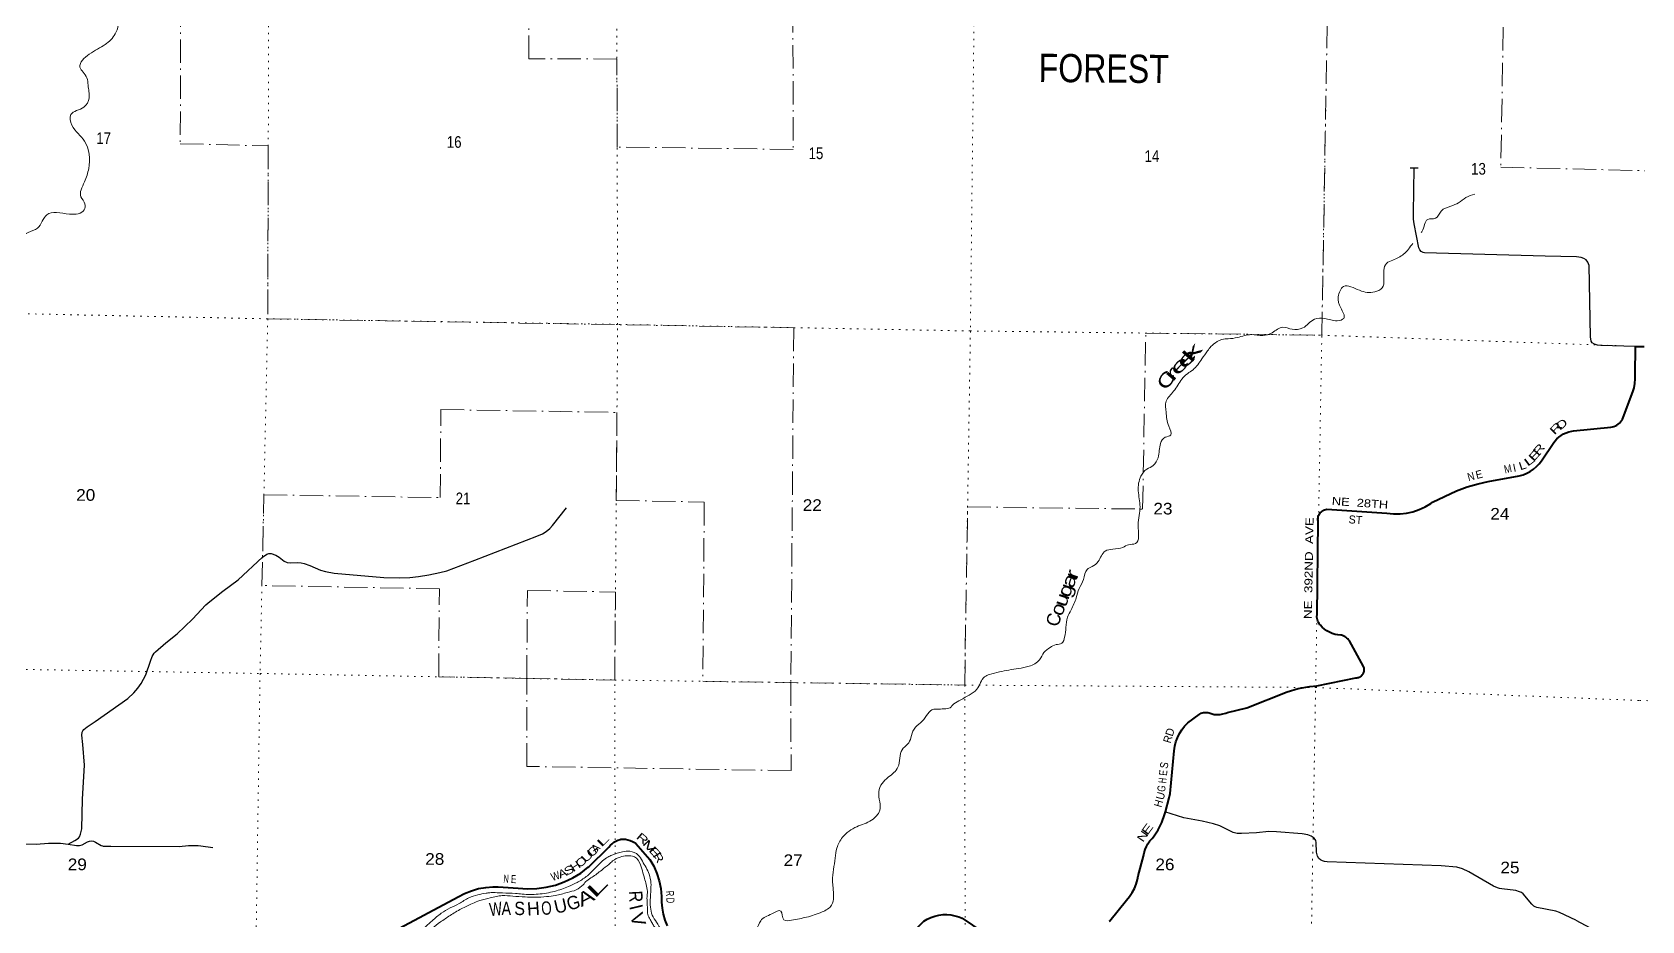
# Model space of a CAD drawing. Header units: feet. Extents: x -481249 to -254670, y -730376 to -544252.
# Drawn here: x -344259 to -320127, y -683248 to -669920 of the extents above; entities that cross this region are included whole.
import ezdxf
from ezdxf.enums import TextEntityAlignment as Align

# ---------------------------------------------------------------- set-up
doc = ezdxf.new("R2010")
doc.units = ezdxf.units.FT
doc.header["$LTSCALE"] = 70
doc.linetypes.add('DOT_DASHED', pattern=[7.7, 5, -1.2, 0.3, -1.2])
doc.linetypes.add('DOTTED', pattern=[1.5, 0.3, -1.2])
for name, color, linetype, lineweight in [('26', 7, 'Continuous', 40), ('27', 7, 'Continuous', 13), ('29', 7, 'Continuous', 25), ('39', 7, 'Continuous', 13), ('41', 7, 'Continuous', 13), ('44', 7, 'DOT_DASHED', 13), ('7', 7, 'DOTTED', 13)]:
    doc.layers.add(name, color=color, linetype=linetype, lineweight=lineweight)

msp = doc.modelspace()

# ---------------------------------------------------------------- linework, layer by layer
at = {"layer": '26'}
for points in [[(-320445.73, -675764.24), (-320431.06, -675744.64), (-320418.52, -675723.61), (-320408.24, -675701.39), (-320406.56, -675697.06), (-320263.27, -675314.32), (-320243.64, -675251.48), (-320230.68, -675186.93), (-320224.54, -675121.39), (-320225, -675060.21), (-320219.74, -674634.54), (-320089.44, -674635.34)], [(-324288.8, -679469.84), (-324290.57, -679457.21), (-324293.66, -679444.84), (-324298.02, -679432.85), (-324298.77, -679431.13), (-324511.41, -679050.21), (-324521.98, -679034.51), (-324534.13, -679020.01), (-324547.73, -679006.85), (-324562.63, -678995.19), (-324578.67, -678985.15), (-324595.66, -678976.84), (-324613.44, -678970.36), (-324631.79, -678965.76), (-324638.29, -678964.62), (-324682.77, -678960.48), (-324726.58, -678951.71), (-324769.23, -678938.41), (-324810.26, -678920.72), (-324849.21, -678898.85), (-324885.66, -678873.02), (-324919.22, -678843.52), (-324949.5, -678810.68), (-324952.81, -678806.65), (-324964.89, -678790.45), (-324975.22, -678773.08), (-324983.67, -678754.73), (-324990.15, -678735.59), (-324994.6, -678715.88), (-324996.97, -678695.81), (-324997.22, -678675.61), (-324996.68, -678666.89), (-324981.36, -677249.87), (-324982.84, -677233.78), (-324982.62, -677217.62), (-324980.72, -677201.58), (-324977.15, -677185.82), (-324971.95, -677170.52), (-324965.18, -677155.85), (-324956.92, -677141.97), (-324947.25, -677129.02), (-324936.28, -677117.16), (-324924.13, -677106.51), (-324910.93, -677097.19), (-324896.84, -677089.3), (-324881.99, -677082.93), (-324866.56, -677078.14), (-324850.71, -677074.99), (-324849.86, -677074.87), (-323948.23, -677136.21), (-323850.46, -677145.48), (-323752.26, -677144.48), (-323654.71, -677133.22), (-323558.86, -677111.82), (-323465.78, -677080.53), (-323376.47, -677039.67), (-323291.93, -676989.71), (-323264.63, -676970.88), (-322907.02, -676798.19), (-322744.78, -676740.1), (-322579.97, -676693.65), (-322429.7, -676660.8), (-321964.83, -676573.39), (-321908.01, -676557.1), (-321853.2, -676534.97), (-321801.01, -676507.23), (-321752, -676474.18), (-321706.71, -676436.19), (-321665.65, -676393.68), (-321629.25, -676347.1), (-321620.63, -676334.44), (-321454.4, -676087.65), (-321429.66, -676052.84), (-321401.41, -676020.82), (-321369.97, -675991.92), (-321335.68, -675966.47), (-321298.92, -675944.74), (-321260.09, -675926.97), (-321219.61, -675913.36), (-321177.93, -675904.05), (-321150.67, -675900.39), (-320592.08, -675846), (-320568.06, -675841.25), (-320544.67, -675834.01), (-320522.17, -675824.37), (-320500.8, -675812.43), (-320480.79, -675798.32), (-320462.36, -675782.2), (-320445.73, -675764.24)], [(-328110.51, -683255.42), (-328103.55, -683247.71), (-327852.73, -682937.67), (-327806.8, -682883.41), (-327766.79, -682824.65), (-327733.15, -682762.03), (-327706.23, -682696.24), (-327686.34, -682627.99), (-327675.43, -682570.76), (-327598.79, -682276.97), (-327589.22, -682227.97), (-327574.59, -682180.25), (-327555.04, -682134.32), (-327530.81, -682090.68), (-327502.14, -682049.81), (-327469.36, -682012.17), (-327447.76, -681988.98), (-327378.87, -681884.53), (-327324.73, -681774.83), (-327282.35, -681660.06), (-327268.81, -681613.04), (-327211.64, -681404.95), (-327198.35, -681339.22), (-327138.61, -680696.57), (-327129.29, -680629.74), (-327113.03, -680564.26), (-327090.02, -680500.83), (-327060.5, -680440.16), (-327024.8, -680382.91), (-326983.32, -680329.7), (-326936.49, -680281.11), (-326930.81, -680275.87), (-326763.67, -680151.34), (-326749, -680142.07), (-326733.45, -680134.4), (-326717.17, -680128.39), (-326700.36, -680124.11), (-326683.19, -680121.62), (-326665.86, -680120.93), (-326648.55, -680122.06), (-326631.45, -680124.99), (-326614.75, -680129.69), (-326611.46, -680130.85), (-326537.63, -680151.65), (-326493.97, -680154.22), (-326450.28, -680152.21), (-326407.04, -680145.64), (-326364.72, -680134.6), (-326339.36, -680125.63), (-326048.67, -680054.46), (-325446.39, -679812.14), (-325276.97, -679763.26), (-325103.37, -679732.35), (-324997.51, -679722.56), (-324412.32, -679602.31), (-324399.57, -679601.86), (-324386.94, -679600.09), (-324374.57, -679597), (-324362.58, -679592.64), (-324351.11, -679587.05), (-324340.3, -679580.29), (-324330.25, -679572.43), (-324321.07, -679563.57), (-324312.87, -679553.8), (-324305.74, -679543.23), (-324299.75, -679531.96), (-324294.97, -679520.14), (-324291.46, -679507.88), (-324289.24, -679495.32), (-324288.35, -679482.59), (-324288.8, -679469.84)], [(-339343.1, -683674.63), (-337872.23, -682889.11), (-337775.35, -682837.19), (-337673.58, -682795.69), (-337568.02, -682765.05), (-337459.85, -682745.62), (-337350.23, -682737.59), (-337270.78, -682738.96), (-336972.87, -682756.04), (-336832.32, -682767.15), (-336691.38, -682763.5), (-336551.58, -682745.15), (-336414.48, -682712.28), (-336281.56, -682665.26), (-336154.28, -682604.6), (-336034.05, -682530.98), (-335922.16, -682445.18), (-335911.82, -682436.27), (-335613.12, -682140.74), (-335590.82, -682114.58), (-335565.91, -682090.9), (-335538.67, -682069.96), (-335509.38, -682051.97), (-335478.37, -682037.15), (-335445.98, -682025.65), (-335434.03, -682022.34), (-335398.37, -682022), (-335362.87, -682025.4), (-335327.91, -682032.48), (-335293.89, -682043.19), (-335261.18, -682057.38), (-335230.12, -682074.92), (-335224.49, -682078.59), (-335208.21, -682090.26), (-334998.67, -682327.39), (-334940.62, -682429.59), (-334893.58, -682537.3), (-334858.05, -682649.33), (-334834.43, -682764.47), (-334822.97, -682881.44), (-334822.34, -682966.45), (-334816.09, -683058.67), (-334800.23, -683149.74), (-334774.94, -683238.65), (-334740.5, -683324.43)], [(-331418.92, -683799.91), (-330892.14, -683253.21), (-330839.68, -683221.76), (-330784.21, -683195.97), (-330726.36, -683176.11), (-330666.74, -683162.41), (-330606.02, -683155.02), (-330544.86, -683154.02), (-330483.93, -683159.41), (-330423.9, -683171.15), (-330365.43, -683189.09), (-330317.63, -683208.99), (-330006.32, -683418.07), (-329981.84, -683434.51), (-329956.32, -683450.84), (-329949.76, -683454.45), (-329932.62, -683461.66), (-329914.82, -683467.05), (-329910.94, -683467.79), (-329885.85, -683471.69), (-329860.94, -683472.87), (-329049.35, -683511.07)]]:
    msp.add_lwpolyline(points, dxfattribs=at)
at = {"layer": '29'}
for p, q in [((-323597.94, -671953.61), (-323481.94, -671953.7)), ((-323549.66, -672632.69), (-323541.84, -671953.52))]:
    msp.add_line(p, q, dxfattribs=at)
for points in [[(-323383.28, -673230.32), (-323406.64, -673226.02), (-323435.07, -673206.87), (-323454.24, -673184.85), (-323468.75, -673156.41), (-323540.71, -672796.43), (-323547.68, -672722.11), (-323549.66, -672632.69)], [(-321105.36, -673287.73), (-321575.37, -673278.9), (-323383.28, -673230.32)], [(-320219.37, -674634.18), (-320742.44, -674620.72), (-320791.19, -674613.75), (-320835.29, -674599.82), (-320870.11, -674578.91), (-320886.36, -674555.69), (-320895.64, -674490.66), (-320916.53, -673417.69), (-320935.1, -673371.25), (-320962.96, -673336.41), (-320997.78, -673315.51), (-321034.92, -673299.25), (-321105.36, -673287.73)], [(-337621.41, -677838.44), (-336690.58, -677480.79), (-336609.34, -677443.63), (-336553.63, -677406.47), (-336500.24, -677362.35), (-336456.14, -677318.22), (-336247.22, -677053.46)], [(-342254.61, -679080.95), (-342082.82, -678943.92), (-341855.34, -678725.61), (-341655.71, -678507.3), (-341596.52, -678457.37), (-341400.38, -678302.93), (-341172.9, -678135.71), (-340806.14, -677791.99), (-340738.83, -677750.19), (-340710.98, -677740.9), (-340676.15, -677740.9), (-340606.52, -677761.8), (-340555.45, -677791.99), (-340481.17, -677854.7), (-340434.74, -677875.6), (-340386, -677880.24), (-340281.54, -677875.6), (-340225.84, -677877.92), (-340179.41, -677887.21), (-340095.84, -677917.4), (-339938, -677987.08), (-339859.08, -678010.3), (-339729.09, -678033.52), (-338986.29, -678098.55), (-338755.34, -678102.04), (-338596.33, -678098.55), (-338465.18, -678083.46), (-338313.13, -678056.75), (-338144.85, -678023.08), (-338043.87, -677996.37), (-337621.41, -677838.44)], [(-343721.63, -682097.77), (-343618.33, -682045.52), (-343563.79, -682007.2), (-343551.02, -681987.46), (-343532.45, -681950.3), (-343512.72, -681867.86), (-343503.43, -681421.95), (-343475.58, -680911.02), (-343498.79, -680604.46), (-343512.72, -680465.11), (-343508.08, -680418.66), (-343498.79, -680400.09), (-343484.86, -680379.18), (-343433.8, -680339.7), (-343313.09, -680256.09), (-342825.64, -679912.38), (-342733.94, -679829.93), (-342677.08, -679759.1), (-342624.84, -679685.94), (-342556.37, -679559.37), (-342486.74, -679354.99), (-342460.04, -679284.16), (-342429.86, -679235.39), (-342407.81, -679211), (-342254.61, -679080.95)], [(-321116.31, -683235.89), (-321362.54, -683120.79), (-321416.34, -683102.33), (-321700.86, -683046.93), (-321726.98, -683037.71), (-321743.9, -683026.94), (-321774.67, -682997.7), (-321903.85, -682843.84), (-321928.44, -682823.84), (-321958.42, -682810.77), (-322014.57, -682794.6), (-322223.71, -682769.98), (-322260.6, -682763.84), (-322290.59, -682755.38), (-322352.89, -682726.9), (-322721.96, -682511.5), (-322816.53, -682466.12), (-322900.35, -682443.8), (-323134.1, -682425.34), (-324844.14, -682363.79), (-324883.35, -682359.96), (-324912.57, -682349.19), (-324946.4, -682332.26), (-324967.17, -682314.56), (-324990.99, -682278.41), (-325004.07, -682216.09), (-325007.91, -682073.78), (-325016.38, -682043.77), (-325040.2, -682009.16), (-325084.04, -681976.07), (-325134.78, -681959.14), (-325219.37, -681945.29), (-325605.35, -681912.99), (-325717.62, -681908.37), (-325902.15, -681926.83), (-326129.75, -681939.14), (-326195.87, -681937.6), (-326252.77, -681920.68), (-326412.71, -681840.67), (-326454.22, -681820.67), (-326548.03, -681791.43), (-326720.27, -681754.51), (-326990.92, -681705.27), (-327276.38, -681611.27)], [(-345756.19, -682085), (-345587.88, -682069.9), (-345505.47, -682064.1), (-345397.54, -682069.9), (-345170.06, -682079.19), (-344199.8, -682097.77), (-344014.1, -682083.84), (-343921.25, -682081.52), (-343833.05, -682083.84), (-343721.63, -682097.77)], [(-343721.63, -682097.77), (-343592.79, -682117.52), (-343551.59, -682115.78), (-343511.55, -682105.9), (-343430.31, -682064.1), (-343400.71, -682051.91), (-343374.6, -682047.84), (-343341.52, -682053.08), (-343307.28, -682068.74), (-343226.04, -682119.84), (-343206.89, -682125.07), (-343194.12, -682127.39), (-343082.12, -682129.13), (-342053.83, -682131.45), (-341914.56, -682119.84), (-341833.31, -682117.51), (-341770.64, -682119.84), (-341728.86, -682122.16), (-341552.45, -682150.03)], [(-321116.31, -683235.89), (-320452.45, -683594.15), (-320208.92, -683719.43)]]:
    msp.add_lwpolyline(points, dxfattribs=at)
at = {"layer": '39'}
for points in [[(-352180.15, -679717.16), (-352092.42, -679687.39), (-352008, -679642.17), (-351969.55, -679592.46), (-351964.06, -679426.19), (-351947.19, -679328.17), (-351881.41, -679130.46), (-351832.12, -678986.68), (-351729.14, -678879.52), (-351478.22, -678781.9), (-351252.29, -678794.23), (-351134.96, -678871.58), (-351091.11, -678890.07), (-351012.43, -678814.72), (-350994.26, -678572.43), (-350964.4, -678364.33), (-350835.28, -678241.41), (-350708.78, -678110.96), (-350635.04, -677994.97), (-350442.82, -677750.46), (-350245.45, -677600.18), (-350054.39, -677485.91), (-349935.57, -677396.95), (-349856.37, -677263.5), (-349830.58, -677063.37), (-349752.6, -676843.74), (-349636.05, -676784.81), (-349323.22, -676697.84), (-349047.62, -676524.32), (-348810.15, -676364.44), (-348660.7, -676205.65), (-348527.54, -676078.76), (-348287.46, -676075.21), (-348030.06, -676147.99), (-347760.91, -676248.94), (-347662.03, -676376.2), (-347488.8, -676466.15), (-347196.57, -676222.66), (-347008.19, -675960.07), (-346774, -675719.99), (-346587.17, -675854.17), (-346505.5, -676117.52), (-346428.47, -676228.53), (-346253.4, -676336.53), (-346204.08, -676413.18), (-346078.46, -676234.12), (-345941.67, -675924.91), (-345911.67, -675700.77), (-345825.53, -675463.19), (-345629.63, -675254.78), (-345475.81, -675053.96), (-345421.88, -674838.09), (-345409.89, -674615.78), (-345311.44, -674274.23), (-345213.7, -673926.43), (-345001.99, -673738.22), (-344748.35, -673601.38), (-344518.22, -673101.92), (-344320.61, -672925.6), (-344179.98, -672858.9), (-344040.16, -672657.94), (-343698, -672647.42), (-343479.39, -672583.53), (-343468.6, -672495.46), (-343527.68, -672390.65), (-343475.67, -672166.75), (-343411.86, -671965), (-343472.2, -671553.58), (-343662.11, -671315.17), (-343678.7, -671156.69), (-343483.65, -671042.46), (-343406.44, -670908.99), (-343420.69, -670712.45), (-343437.73, -670604.07), (-343542.31, -670442.68), (-343402.56, -670249.73), (-343165.21, -670103.87), (-343013.77, -669945.11), (-342961.38, -669679.12), (-342981.44, -669460.49), (-342953.79, -669276.41), (-342908.02, -669078.49), (-342850.35, -668892.71), (-342790.39, -668674.9), (-342790.82, -668498.55), (-342661.74, -668379.63), (-342541.35, -668338.79), (-342417.34, -668340.06), (-342271.54, -668365.6), (-342005.58, -668376.34), (-341803.6, -668382.42), (-341445.23, -668308.44)], [(-323434.16, -672923.34), (-323420.39, -672905.3), (-323336.79, -672727.81), (-323220.62, -672710.96), (-323135.65, -672603.62), (-322990.95, -672528.95), (-322874.48, -672478.04), (-322763.75, -672399.02), (-322631.27, -672348.28)], [(-326491.75, -674561.14), (-326421.44, -674527.79), (-326327.34, -674518.74), (-326187.13, -674498.13), (-325982.72, -674456.14), (-325806.81, -674469.97), (-325670.4, -674427.28), (-325509.63, -674344.76), (-325369.89, -674376.25), (-325209.68, -674355.85), (-325034.48, -674225.38), (-324884.34, -674212.9), (-324692.6, -674246.92), (-324596.27, -674211.84), (-324640.88, -674055.07), (-324677.4, -673888.37), (-324598.02, -673734.88), (-324360.48, -673791.42), (-324130.65, -673815.82), (-324020.09, -673754.83), (-323992.94, -673626.86), (-323954.79, -673386.78), (-323860.33, -673337.65), (-323697.51, -673249.14), (-323561.39, -673087.58)], [(-334608.83, -683469.62), (-334538.78, -683470.34), (-334330.99, -683498.52), (-334203.35, -683541.91), (-334011.8, -683595.98), (-333841.9, -683611.74), (-333689.58, -683579.24), (-333586.77, -683490.11), (-333516.23, -683430.72), (-333405.68, -683371.73), (-333336.54, -683246.19), (-333167.58, -683141.72), (-333035.19, -683100.99), (-332988.35, -683231.73), (-332876.39, -683238.89), (-332647.94, -683193.13), (-332415.2, -683115.36), (-332274.26, -683012.6), (-332245.15, -682888.65), (-332251.91, -682750.31), (-332261, -682648.02), (-332245.48, -682477.84), (-332217.94, -682305.79), (-332194.6, -682155.73), (-332109.14, -681994.29), (-331897.69, -681836.14), (-331676.79, -681740.21), (-331579.96, -681649.02), (-331553.55, -681603.2), (-331552.29, -681462.94), (-331564.95, -681312.51), (-331517.82, -681186.75), (-331424.99, -681095.52), (-331279.6, -680942.71), (-331250.38, -680806.74), (-331217.25, -680680.83), (-331134.49, -680597.51), (-331083.63, -680501.85), (-331038.46, -680372.05), (-330941.6, -680276.86), (-330848.62, -680169.6), (-330769.85, -680084.23), (-330641.71, -680071.52), (-330535.61, -680062.59), (-330497.51, -680052.96), (-330461.17, -680015.26), (-330364.55, -679948.11), (-330213.77, -679863.49), (-330094.95, -679774.53), (-329979.26, -679587.34), (-329908.95, -679554), (-329758.56, -679513.46), (-329616.29, -679486.86), (-329470.05, -679462.31), (-329313.73, -679429.84), (-329156.82, -679331.25), (-329089.85, -679223.73), (-328999.14, -679146.5), (-328908.75, -679105.35), (-328822.55, -679084.19), (-328779.74, -678994.45), (-328760.43, -678848.36), (-328737.05, -678694.29), (-328684.07, -678584.62), (-328606.43, -678403.06), (-328563.19, -678265.23), (-328495.95, -678127.65), (-328442.61, -677977.9), (-328366.21, -677934.59), (-328277.52, -677859.35), (-328172.1, -677702.12), (-328057.82, -677673.24), (-327907.55, -677646.72), (-327821.18, -677607.53), (-327719.01, -677590.54), (-327678.54, -677314.41), (-327650.07, -677038.16), (-327675.95, -676799.42), (-327635.96, -676577.4), (-327549.02, -676474.08), (-327450.49, -676416.98), (-327379.45, -676301.48), (-327341.53, -676087.45), (-327272.7, -675995.97), (-327188.37, -675960.76), (-327219.21, -675830.19), (-327259.34, -675619.37), (-327257.88, -675455.06), (-327146.52, -675305.91), (-327020.87, -675122.83), (-326940.13, -675041.5), (-326855.58, -674982.25), (-326724.12, -674821.27), (-326637.02, -674699.93), (-326586.43, -674634.32), (-326491.75, -674561.14)], [(-338953.53, -683683.61), (-338862.93, -683618.41), (-338774.31, -683551.18), (-338639.59, -683472.4), (-338549.29, -683441.27), (-338438.87, -683396.31), (-338354.23, -683327.04), (-338261.49, -683245.83), (-338126.48, -683134.99), (-337991.55, -683055.16), (-337858.17, -682990.1), (-337712.33, -682902.77), (-337577.92, -682860.06), (-337454.4, -682832.73), (-337395.84, -682826.22), (-337316.14, -682824.6), (-337207.16, -682829.48), (-337013.6, -682835.98), (-336912.75, -682847.37), (-336673.65, -682847.37), (-336425.81, -682805.65), (-336216.17, -682730.87), (-336089.89, -682670.79), (-335951.14, -682584.15), (-335830.08, -682467.16), (-335707.01, -682350.19), (-335628.47, -682290.88), (-335570.21, -682263.42), (-335409.71, -682210.96), (-335299.63, -682204.07), (-335174.12, -682261.47), (-335110.93, -682354.3), (-335055.77, -682449.05), (-335010.66, -682549.71), (-334981.81, -682680.26), (-334984.82, -682792.45), (-334990.17, -682903.73), (-334995.07, -682994.45), (-334987.71, -683043.49), (-334964.1, -683161.38), (-334897.06, -683270.28), (-334830.07, -683385.19), (-334786.77, -683463.79), (-334733.32, -683549.21), (-334689.99, -683603.05), (-334657.02, -683719.62), (-334653.27, -683749.16)], [(-338693.59, -683696.29), (-338629.18, -683650.86), (-338584.81, -683611.24), (-338524.43, -683569.77), (-338444.01, -683524.51), (-338341.27, -683443.4), (-338262.53, -683362.04), (-338137.64, -683265.13), (-337994.75, -683168.4), (-337825.82, -683067.93), (-337659.09, -682989.48), (-337548.65, -682942.52), (-337390.28, -682904.07), (-337302.05, -682880.92), (-337211.94, -682869.82), (-337053.97, -682877.45), (-336868.04, -682889.38), (-336722.06, -682894.88), (-336545.94, -682884.66), (-336413.78, -682869.98), (-336233.32, -682821.74), (-336100.95, -682783.01), (-335998.24, -682705.91), (-335943.7, -682646.35), (-335865.21, -682593.05), (-335792.75, -682543.7), (-335720.23, -682486.32), (-335613.45, -682401.25), (-335583.19, -682373.5), (-335556.98, -682349.73), (-335442.43, -682290.78), (-335346.24, -682271.73), (-335230.37, -682288.95), (-335137.4, -682406.13), (-335117.93, -682466.44), (-335085.02, -682589.02), (-335059.82, -682679.46), (-335038.68, -682775.86), (-335034.86, -682795.94), (-335039.48, -682866.03), (-335040.27, -682954.2), (-335035.34, -683074.48), (-335028.06, -683154.72), (-334994.7, -683227.2), (-334961.25, -683289.66), (-334927.69, -683340.11), (-334882.29, -683408.7), (-334833.16, -683507.4), (-334773.66, -683564.12), (-334728.8, -683692.83), (-334722.28, -683751.5)]]:
    msp.add_spline(points, degree=3, dxfattribs=at)
at = {"layer": '44'}
msp.add_line((-335502.75, -676942.76), (-335491.97, -675622.7), dxfattribs=at)
for points in [[(-342030.66, -668952.8), (-342039.08, -671593.36), (-340719.18, -671625.36), (-340727.45, -674218.88), (-332841.49, -674351.75), (-332884.68, -679674.87), (-332881.67, -680995.05), (-336841.82, -680932.54), (-336844.83, -679612.26), (-338164.46, -679587.8), (-338153.67, -678267.77), (-340814.27, -678218.45), (-340784.74, -676858.3), (-338142.5, -676900.52), (-338131.71, -675580.52), (-335491.97, -675622.7), (-335502.75, -676942.76), (-334182.91, -676967.28), (-334204.88, -679655.8), (-330278.43, -679712.53), (-330235.48, -677040.65), (-327610.97, -677072.54), (-327564.44, -674432.91), (-324924.59, -674464.98), (-324833.95, -669237.64)], [(-332855.8, -669038.07), (-332848.46, -671678.41), (-335488.57, -671642.48), (-335492.24, -670322.16), (-336812.25, -670317.77), (-336815.92, -668997.75)], [(-322194.7, -669304.09), (-322240.47, -671943.77), (-320083.3, -671998.08)], [(-336844.61, -679612.26), (-336833.83, -678292.24), (-335513.98, -678316.7)], [(-336844.61, -679612.26), (-335524.77, -679636.73), (-335513.98, -678316.7)]]:
    msp.add_lwpolyline(points, dxfattribs=at)
at = {"layer": '7'}
for p, q in [((-320089.44, -674635.34), (-324924.59, -674464.98)), ((-335515.4, -683742.89), (-335518.64, -682323.07))]:
    msp.add_line(p, q, dxfattribs=at)
for points in [[(-335518.82, -682244.18), (-335524.77, -679636.73), (-335481.18, -674302.7), (-335495.91, -669002.14), (-335438.82, -663724.36), (-335345.31, -658400.86), (-335208.65, -653171.99), (-335203.89, -647929.75), (-335039.47, -642729.22), (-335034.16, -638097.88)], [(-325088.93, -683915.86), (-325017.74, -679748.4), (-324924.59, -674464.98), (-324833.95, -669237.64), (-324814.69, -663939.43), (-324791.66, -658667.32), (-324656.58, -653392.34), (-324560.02, -648175.08), (-324526.67, -642867), (-324731.91, -638244.16)], [(-329850.69, -642107.96), (-329859.37, -642830.39), (-329891.72, -648026.27), (-329950.58, -653277.98), (-330059.35, -658519.16), (-330084.85, -663843.35), (-330131.52, -669075.14), (-330193.04, -674400.97), (-330278.43, -679712.53), (-330271.66, -683418.86)], [(-340437.12, -652621.15), (-340435, -653098.4), (-340485.59, -658320.14), (-340696.92, -663622.39), (-340710.76, -668984.78), (-340727.45, -674218.88), (-340842.92, -679538.15), (-340903.71, -683661.62)], [(-324924.59, -674464.98), (-330193.04, -674400.97), (-335481.18, -674302.7), (-340727.45, -674218.88), (-346039.49, -674108.34), (-351189.38, -673985.43), (-352093.43, -673998.97)], [(-352174.81, -679377.36), (-351217.26, -679351.68), (-346135.13, -679447.85), (-340842.92, -679538.15), (-335524.77, -679636.73), (-330278.43, -679712.53), (-325017.74, -679748.4), (-320162.48, -679943.87)], [(-320162.48, -679943.87), (-319626.52, -679952.84), (-314289.57, -679955.94), (-309097.63, -680027.31), (-303786.38, -680004.02), (-298524.13, -680056.26), (-298103.44, -680057.51)]]:
    msp.add_lwpolyline(points, dxfattribs=at)

# ---------------------------------------------------------------- texts
at = {"layer": '27'}
for s, rotation, width, p in [('R', 46.017, 1.65, (-321438.05, -675968.11)), ('D', 37.952, 1.45, (-321357.36, -675899.16)), ('E', 46.896, 1.75, (-321754.18, -676371.26)), ('R', 50.137, 1.5, (-321681.43, -676282.38)), ('M', 11.818, 0.85, (-322178.84, -676538.15)), ('L', 18.403, 1.2, (-321946.65, -676491.39)), ('L', 36.75, 1.75, (-321839.77, -676439.65)), ('N', 15.102, 0.9, (-322723.65, -676654.22)), ('E', 13.289, 0.95, (-322602.65, -676621.59)), ('NE  28TH', 356.108, 1.2, (-324777.76, -677009.61)), ('NE  392ND  AVE', 88.99, 1.25, (-325074.58, -678722.49)), ('R', 73.819, 0.95, (-327192.12, -680592.37)), ('E', 83.642, 0.8, (-327247.36, -681075.92)), ('S', 80.135, 0.9, (-327238.21, -680972.64)), ('G', 80.724, 0.75, (-327277.57, -681319.24)), ('H', 82.852, 0.7, (-327259.21, -681191.03)), ('H', 74.212, 0.9, (-327330.29, -681553.72)), ('U', 74.574, 0.95, (-327298.73, -681442.29)), ('N', 55.891, 1.35, (-327605.95, -682078.01)), ('E', 53.494, 1.55, (-327542.01, -681974.42))]:
    msp.add_text(s, height=120, rotation=rotation, dxfattribs=dict(at, width=width)).set_placement(p)
for s, rotation, p in [('I', 11.818, (-322046.24, -676515.76)), ('ST', 356.108, (-324526.14, -677284.81)), ('D', 71.916, (-327162.04, -680490.69))]:
    msp.add_text(s, height=120, rotation=rotation, dxfattribs=at).set_placement(p)
for s, rotation, width, p in [('R', 319.546, 1.5, (-335147.08, -682059.38)), ('U', 43.694, 1.65, (-335896.7, -682323.57)), ('G', 43.694, 1.5, (-335812.46, -682245.61)), ('L', 44.694, 2.05, (-335659.53, -682088.2)), ('I', 312.228, 1.35, (-335094.48, -682119.08)), ('V', 312.228, 1.75, (-335039.13, -682178.66)), ('E', 312.228, 1.7, (-334964.29, -682261.34)), ('S', 29.482, 1.35, (-336182.62, -682539.76)), ('H', 33.48, 1.25, (-336083.15, -682478.24)), ('O', 36.982, 1.35, (-335991.6, -682410.73)), ('R', 302.097, 1.3, (-334918.54, -682332.67)), ('N', 356.719, 0.7, (-337156.89, -682675.37)), ('E', 356.719, 0.75, (-337044.16, -682681.84)), ('W', 19.481, 0.85, (-336396.09, -682631.52)), ('A', 22.982, 1.2, (-336286.54, -682590.26)), ('R', 272.596, 0.7, (-334756.69, -682840.97)), ('D', 270.425, 0.65, (-334750.06, -682943.23))]:
    msp.add_text(s, height=120, rotation=rotation, dxfattribs=dict(at, width=width)).set_placement(p, align=Align.CENTER)
msp.add_text('A', height=120, rotation=44.694, dxfattribs=at).set_placement((-335771.37, -682198.85), align=Align.CENTER)
at = {"layer": '41'}
for s, rotation, width, p in [('e', 45.2, 2.05, (-326991.96, -674986.73)), ('k', 49.279, 2.1, (-326885.46, -674893.57)), ('r', 49.223, 2.05, (-327163.78, -675176.75)), ('e', 46.733, 1.95, (-327090.29, -675087.25)), ('C', 55.67, 1.45, (-327254.35, -675306.36)), ('a', 68.35, 1.35, (-328657.49, -678273.47)), ('r', 70.242, 1.35, (-328596.64, -678137.18)), ('g', 71.41, 1.3, (-328707.5, -678411.37)), ('o', 69.055, 1.2, (-328823.02, -678692.24)), ('u', 70.85, 1.3, (-328765.3, -678556.25)), ('G', 15.708, 0.95, (-336213.19, -683096.6)), ('A', 27.548, 1.4, (-336028.62, -683044.02)), ('L', 45.425, 2.1, (-335826.63, -682922.13)), ('R', 272.823, 0.9, (-335311.46, -682800.77)), ('W', 5.912, 0.75, (-337394.05, -683178.75)), ('A', 359.821, 0.8, (-337222.27, -683161.57)), ('S', 359.469, 0.9, (-337032.02, -683160.82)), ('O', 4.673, 0.75, (-336618.65, -683162.2)), ('V', 286.738, 1.1, (-335299.99, -683161.74))]:
    msp.add_text(s, height=200, rotation=rotation, dxfattribs=dict(at, width=width)).set_placement(p)
for s, rotation, p in [('C', 77.301, (-328868.28, -678846.15)), ('U', 12.886, (-336408.99, -683142.67)), ('H', 4.104, (-336833.8, -683170.21)), ('I', 283.555, (-335310.02, -683029.81))]:
    msp.add_text(s, height=200, rotation=rotation, dxfattribs=at).set_placement(p)
at = {"layer": '44', "width": 0.85}
msp.add_text(' FOREST', height=423.5, rotation=359.433, dxfattribs=at).set_placement((-329305.41, -670664.57))
at = {"layer": '7'}
for s, width, p in [('17', 0.85, (-343297.46, -671597.24)), ('16', 0.85, (-338042.82, -671654.06)), ('15', 0.85, (-332619.11, -671823.81)), ('14', 0.85, (-327582.5, -671865.57)), ('13', 0.85, (-322686.16, -672056.3)), ('20', 1.1, (-343599.22, -676947.99)), ('21', 0.85, (-337909.92, -676999.67)), ('22', 1.1, (-332706.62, -677100.02)), ('23', 1.1, (-327449.55, -677153.48)), ('24', 1.1, (-322398.5, -677231.17)), ('29', 1.1, (-343725.56, -682488.35)), ('28', 1.1, (-338366.55, -682407.83)), ('27', 1.1, (-332993.69, -682426.82)), ('26', 1.1, (-327419.55, -682489.12)), ('25', 1.1, (-322247.12, -682535.97))]:
    msp.add_text(s, height=175, dxfattribs=dict(at, width=width)).set_placement(p)

doc.saveas('drawing.dxf')
